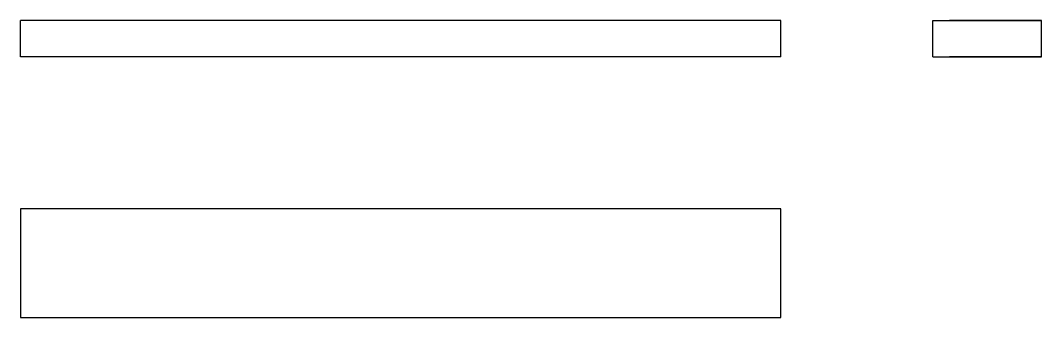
# Model space of a CAD drawing. Extents: x 0 to 1.83, y 0 to 0.53.
import ezdxf

# ---------------------------------------------------------------- set-up
doc = ezdxf.new("R2010")
doc.units = 0
doc.linetypes.add('HIDDEN', pattern=[0.068255, 0.045526, -0.022729])
for name, color, linetype in [('FRONT', 7, 'CONTINUOUS'), ('LEFT', 7, 'CONTINUOUS'), ('LEFT_HID', 7, 'HIDDEN'), ('TOP', 7, 'CONTINUOUS')]:
    doc.layers.add(name, color=color, linetype=linetype)

msp = doc.modelspace()

# ---------------------------------------------------------------- linework, layer by layer
at = {"layer": 'FRONT'}
for p, q in [((0, 0.468037), (0, 0.533043)), ((0.682555, 0.533043), (0, 0.533043)), ((1.365109, 0.533043), (0.682555, 0.533043)), ((1.365109, 0.468037), (1.365109, 0.533043)), ((0.682555, 0.468037), (0, 0.468037)), ((1.365109, 0.468037), (0.682555, 0.468037))]:
    msp.add_line(p, q, dxfattribs=at)
at = {"layer": 'LEFT'}
for p, q in [((1.638131, 0.468037), (1.638131, 0.533043)), ((1.638131, 0.533043), (1.833147, 0.533043)), ((1.833147, 0.468037), (1.833147, 0.533043)), ((1.638131, 0.468037), (1.833147, 0.468037))]:
    msp.add_line(p, q, dxfattribs=at)
at = {"layer": 'LEFT_HID', "linetype": 'HIDDEN'}
for p, q in [((1.638131, 0.533043), (1.768142, 0.533043)), ((1.768142, 0.533043), (1.638131, 0.533043)), ((1.768142, 0.533043), (1.833147, 0.533043)), ((1.833147, 0.533043), (1.768142, 0.533043)), ((1.638131, 0.468037), (1.768142, 0.468037)), ((1.768142, 0.468037), (1.638131, 0.468037)), ((1.768142, 0.468037), (1.833147, 0.468037)), ((1.833147, 0.468037), (1.768142, 0.468037))]:
    msp.add_line(p, q, dxfattribs=at)
at = {"layer": 'TOP'}
for p, q in [((0, 0.195016), (0, 0)), ((0.682555, 0.195016), (0, 0.195016)), ((1.365109, 0.195016), (0.682555, 0.195016)), ((1.365109, 0.065005), (1.365109, 0.195016)), ((1.365109, 0), (1.365109, 0.065005)), ((0, 0), (0.682555, 0)), ((0.682555, 0), (1.365109, 0))]:
    msp.add_line(p, q, dxfattribs=at)

doc.saveas('drawing.dxf')
